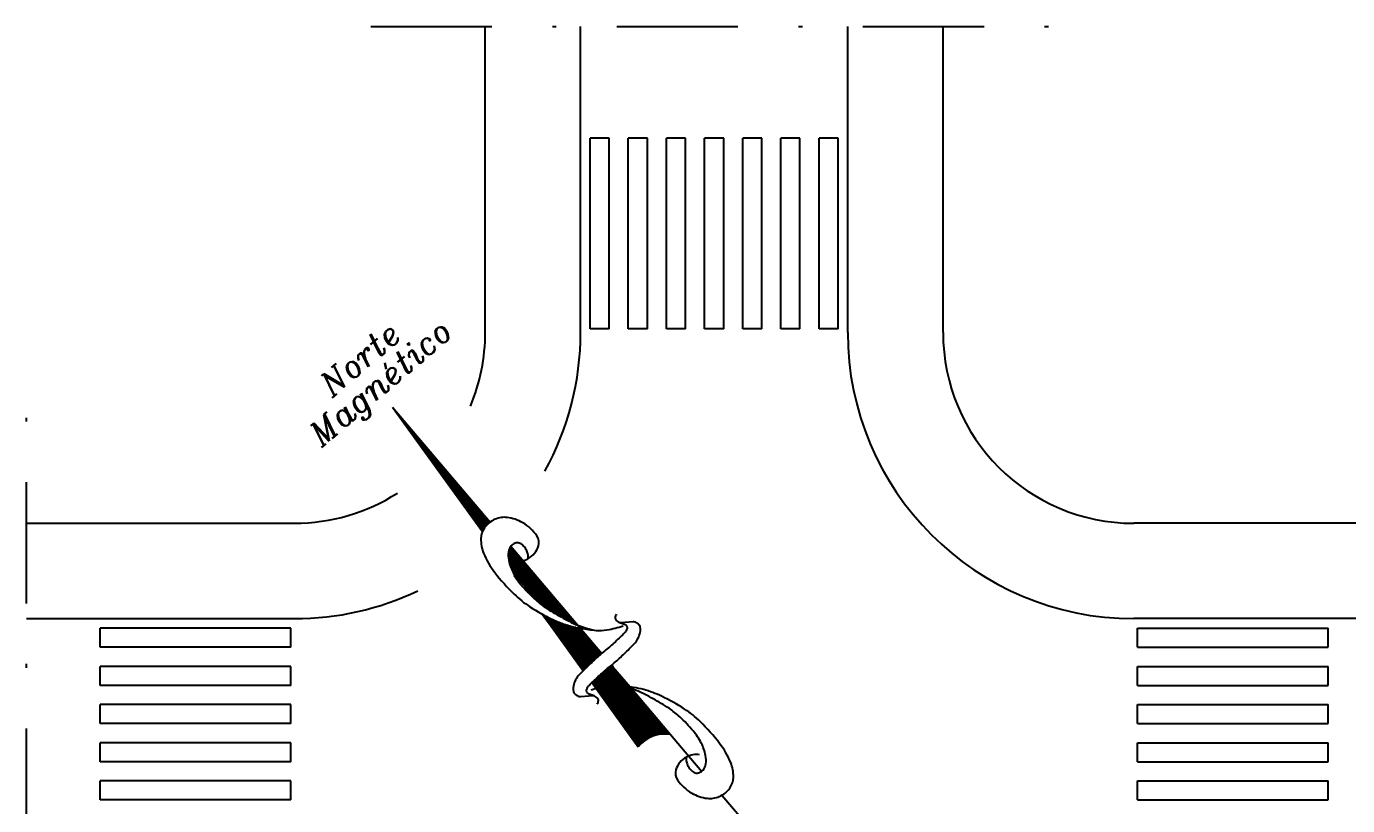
# Model space of a CAD drawing. Header units: millimetres. Extents: x 71 to 407, y 12 to 405.
# Drawn here: x 216.01 to 250.64, y 263.59 to 284.01 of the extents above; entities that cross this region are included whole.
import ezdxf
from ezdxf.enums import TextEntityAlignment as Align

# ---------------------------------------------------------------- set-up
doc = ezdxf.new("R2010")
doc.units = ezdxf.units.MM
doc.header["$LTSCALE"] = 0.25
doc.linetypes.add('DASHDOT', pattern=[25.4, 12.7, -6.35, 0, -6.35])
doc.layers.add('CALCADAS', color=250, linetype='Continuous')
doc.styles.add('italic', font='italic.shx', dxfattribs={"height": 5})

# ---------------------------------------------------------------- blocks, each defined once
blk = doc.blocks.new('*X3')
for p, q in [((3083.71, 779.75), (3086.79, 779.75)), ((3084.78, 779.88), (3085.13, 779.88)), ((3080.3, 778.62), (3088.68, 778.62)), ((3080.58, 778.75), (3088.59, 778.75)), ((3080.86, 778.88), (3088.51, 778.88)), ((3081.19, 779), (3088.42, 779)), ((3081.53, 779.12), (3088.28, 779.12)), ((3081.87, 779.25), (3088.06, 779.25)), ((3082.21, 779.38), (3087.85, 779.38)), ((3082.58, 779.5), (3087.64, 779.5)), ((3083.06, 779.62), (3087.25, 779.62)), ((3080.02, 778.5), (3088.76, 778.5))]:
    blk.add_line(p, q)
blk = doc.blocks.new('*X2')
for p, q in [((3076.61, 780.5), (3078.15, 780.5)), ((3076.62, 780.38), (3079.78, 780.38)), ((3076.62, 780.25), (3081.41, 780.25)), ((3076.63, 780.12), (3082.51, 780.12)), ((3076.63, 780), (3082.18, 780)), ((3076.64, 779.87), (3081.86, 779.87)), ((3076.64, 779.75), (3081.54, 779.75)), ((3076.65, 779.62), (3081.32, 779.62)), ((3076.65, 779.5), (3081.12, 779.5)), ((3076.66, 779.38), (3080.91, 779.38)), ((3076.66, 779.25), (3080.7, 779.25)), ((3076.67, 779.12), (3080.49, 779.12)), ((3076.67, 779), (3080.28, 779)), ((3076.68, 778.88), (3080.11, 778.88)), ((3076.68, 778.75), (3079.95, 778.75)), ((3076.69, 778.62), (3079.78, 778.62)), ((3076.69, 778.5), (3079.62, 778.5))]:
    blk.add_line(p, q)
blk = doc.blocks.new('*X5')
for p, q in [((3068.54, 781.25), (3068.54, 781.25)), ((3068.54, 781.12), (3070.15, 781.12)), ((3068.55, 781), (3071.75, 781)), ((3068.45, 779.75), (3075.36, 779.75)), ((3068.49, 779.88), (3075.35, 779.88)), ((3068.51, 780), (3075.35, 780)), ((3068.53, 780.12), (3075.34, 780.12)), ((3068.55, 780.88), (3073.36, 780.88)), ((3068.55, 780.25), (3075.33, 780.25)), ((3068.56, 780.75), (3074.97, 780.75)), ((3068.56, 780.62), (3075.3, 780.62)), ((3068.56, 780.5), (3075.31, 780.5)), ((3068.56, 780.38), (3075.32, 780.38)), ((3067.72, 778.62), (3072.95, 778.62)), ((3067.86, 778.75), (3073.15, 778.75)), ((3067.96, 778.88), (3073.34, 778.88)), ((3068.06, 779), (3075.37, 779)), ((3068.15, 779.12), (3075.37, 779.12)), ((3068.23, 779.25), (3075.37, 779.25)), ((3068.3, 779.37), (3075.37, 779.37)), ((3068.37, 779.5), (3075.37, 779.5)), ((3068.41, 779.62), (3075.37, 779.62)), ((3073.11, 778.62), (3075.36, 778.62)), ((3073.24, 778.75), (3075.37, 778.75)), ((3073.38, 778.88), (3075.37, 778.88)), ((3067.58, 778.5), (3072.76, 778.5)), ((3072.97, 778.5), (3075.36, 778.5))]:
    blk.add_line(p, q)
blk = doc.blocks.new('*X4')
for p, q in [((3091.38, 779.38), (3092.65, 779.38)), ((3091.4, 779.25), (3094.25, 779.25)), ((3091.43, 779.12), (3095.86, 779.12)), ((3091.46, 779), (3097.47, 779)), ((3091.49, 778.88), (3099.07, 778.88)), ((3091.5, 778.75), (3100.68, 778.75)), ((3091.52, 778.62), (3102.29, 778.62)), ((3091.53, 778.5), (3103.9, 778.5))]:
    blk.add_line(p, q)

msp = doc.modelspace()

# ---------------------------------------------------------------- linework, layer by layer
for p, q in [((225.601, 274.034), (228.159, 271.022)), ((225.601, 274.034), (227.958, 270.778)), ((228.702, 270.393), (231.084, 267.581)), ((228.791, 269.627), (228.951, 269.406)), ((229.525, 268.612), (229.712, 268.354)), ((229.712, 268.354), (230.607, 267.121)), ((231.346, 267.272), (231.379, 267.233)), ((231.379, 267.233), (231.828, 266.704)), ((230.832, 266.808), (232.043, 265.136)), ((231.873, 266.651), (232.028, 266.469)), ((232.028, 266.469), (232.889, 265.456)), ((232.889, 265.456), (233.708, 264.491)), ((234.234, 263.866), (235.252, 262.674))]:
    msp.add_line(p, q)
for points in [[(228.81, 270.002, 0.077736), (228.988, 270.007, 0.07962), (229.151, 270.065, 0.096266), (229.325, 270.208, 0.100752), (229.426, 270.399, 0.224486), (229.385, 270.661, 0.11255), (229.013, 271.008, 0.100563), (228.608, 271.144, 0.134878), (228.291, 271.098, 0.132719), (228.015, 270.877, 0.155229), (227.918, 270.589, 0.101616), (227.99, 270.209, 0.067278), (228.28, 269.707, 0.034332), (228.791, 269.133, 0.050354), (229.2, 268.806, 0.032541), (229.803, 268.47, 0.044988), (230.272, 268.297, 0.025546), (230.538, 268.239, 0.017117), (230.941, 268.187, 0.06565), (231.223, 268.198, 0.042468), (231.645, 268.308)], [(229.154, 270.066, 0.076919), (229.15, 270.189, 0.080527), (229.109, 270.299, 0.088695), (228.996, 270.435, 0.141897), (228.894, 270.481, 0.152973), (228.789, 270.464, 0.126446), (228.692, 270.379, 0.120122), (228.64, 270.242, 0.080483), (228.648, 270.024, 0.067361), (228.761, 269.699, 0.059891), (228.976, 269.376, 0.028199), (229.324, 269.013, 0.039094), (229.608, 268.786, 0.016831), (229.815, 268.656, 0.008651), (230.232, 268.423, 0.03625), (230.46, 268.321, 0.021578), (230.86, 268.196)], [(231.475, 268.615, 0.155222), (231.438, 268.515, 0.230745), (231.468, 268.447, 0.039788), (231.52, 268.409, 0.040789), (231.576, 268.381, 0.05365), (231.627, 268.366, -0.067543), (231.677, 268.352, -0.159888), (231.74, 268.296, -0.204389), (231.748, 268.23, -0.067398), (231.723, 268.174, -0.052215), (231.675, 268.112, -0.013577), (231.578, 268.015, -0.005027), (231.306, 267.765, -0.010776), (231.232, 267.701, -0.005653), (231.088, 267.585)], [(231.349, 267.278, 0.004821), (231.481, 267.392, 0.00885), (231.551, 267.455, 0.005772), (231.806, 267.7, 0.010588), (231.941, 267.838, 0.071206), (232.035, 267.973, 0.064975), (232.094, 268.142, 0.103615), (232.095, 268.27, 0.157116), (232.052, 268.345, 0.084448), (231.972, 268.397, 0.119022), (231.905, 268.408), (231.688, 268.393), (231.566, 268.385)], [(231.088, 267.585, 0.004821), (230.956, 267.472, 0.00885), (230.886, 267.408, 0.005772), (230.631, 267.163, 0.010588), (230.496, 267.025, 0.071206), (230.402, 266.891, 0.064975), (230.343, 266.722, 0.103615), (230.342, 266.593, 0.157116), (230.385, 266.518, 0.084448), (230.465, 266.466, 0.119022), (230.532, 266.455), (230.749, 266.47), (230.871, 266.479)], [(230.962, 266.248, 0.155222), (230.999, 266.348, 0.230745), (230.969, 266.416, 0.039788), (230.917, 266.454, 0.040789), (230.861, 266.483, 0.05365), (230.81, 266.497, -0.067543), (230.76, 266.512, -0.159888), (230.697, 266.568, -0.204389), (230.69, 266.634, -0.067398), (230.714, 266.689, -0.052215), (230.762, 266.752, -0.013577), (230.86, 266.848, -0.005027), (231.131, 267.099, -0.010776), (231.205, 267.162, -0.005653), (231.349, 267.278)], [(233.646, 264.927, 0.077736), (233.469, 264.923, 0.07962), (233.305, 264.865, 0.096266), (233.131, 264.721, 0.100752), (233.03, 264.53, 0.224486), (233.071, 264.269, 0.11255), (233.444, 263.921, 0.100563), (233.848, 263.785, 0.134878), (234.166, 263.831, 0.132719), (234.441, 264.052, 0.155229), (234.538, 264.341, 0.101616), (234.466, 264.72, 0.067278), (234.176, 265.222, 0.034332), (233.666, 265.796, 0.050354), (233.256, 266.123, 0.032541), (232.653, 266.46, 0.044988), (232.185, 266.633, 0.025546), (231.919, 266.69, 0.017117), (231.516, 266.742, 0.06565), (231.233, 266.731, 0.042468), (230.811, 266.622)], [(233.302, 264.863, 0.076919), (233.307, 264.741, 0.080527), (233.347, 264.631, 0.088695), (233.46, 264.494, 0.141897), (233.562, 264.448, 0.152973), (233.668, 264.466, 0.126446), (233.764, 264.55, 0.120122), (233.816, 264.688, 0.080483), (233.808, 264.905, 0.067361), (233.695, 265.231, 0.059891), (233.481, 265.553, 0.028199), (233.133, 265.917, 0.039094), (232.849, 266.143, 0.016831), (232.641, 266.273, 0.008651), (232.225, 266.506, 0.03625), (231.997, 266.608, 0.021578), (231.597, 266.734)]]:
    msp.add_lwpolyline(points, format="xyb")
msp.add_arc((232.739, 264.565), 0.903, 80.4897, 140.615)
at = {"layer": 'CALCADAS', "linetype": 'DASHDOT'}
for p, q in [((225.032, 284.013), (243.032, 284.013)), ((216.005, 255.993), (216.005, 273.993))]:
    msp.add_line(p, q, dxfattribs=at)
at = {"layer": 'CALCADAS'}
for p, q in [((228.032, 275.993), (228.032, 284.013)), ((230.532, 275.993), (230.532, 284.013)), ((237.532, 275.993), (237.532, 284.013)), ((240.032, 275.993), (240.032, 284.013)), ((230.782, 276.089), (230.782, 281.089)), ((231.282, 281.089), (230.782, 281.089)), ((231.282, 276.089), (231.282, 281.089)), ((231.782, 276.089), (231.782, 281.089)), ((232.282, 281.089), (231.782, 281.089)), ((232.282, 276.089), (232.282, 281.089)), ((232.782, 276.089), (232.782, 281.089)), ((233.282, 281.089), (232.782, 281.089)), ((233.282, 276.089), (233.282, 281.089)), ((233.782, 276.089), (233.782, 281.089)), ((234.282, 281.089), (233.782, 281.089)), ((234.282, 276.089), (234.282, 281.089)), ((234.782, 276.089), (234.782, 281.089)), ((235.282, 281.089), (234.782, 281.089)), ((235.282, 276.089), (235.282, 281.089)), ((235.782, 276.089), (235.782, 281.089)), ((236.282, 281.089), (235.782, 281.089)), ((236.282, 276.089), (236.282, 281.089)), ((236.782, 276.089), (236.782, 281.089)), ((237.282, 281.089), (236.782, 281.089)), ((237.282, 276.089), (237.282, 281.089)), ((231.282, 276.089), (230.782, 276.089)), ((232.282, 276.089), (231.782, 276.089)), ((233.282, 276.089), (232.782, 276.089)), ((234.282, 276.089), (233.782, 276.089)), ((235.282, 276.089), (234.782, 276.089)), ((236.282, 276.089), (235.782, 276.089)), ((237.282, 276.089), (236.782, 276.089)), ((216.005, 270.993), (223.032, 270.993)), ((378.032, 270.993), (245.032, 270.993)), ((216.005, 268.493), (223.032, 268.493)), ((378.032, 268.493), (245.032, 268.493)), ((222.935, 268.243), (217.935, 268.243)), ((217.935, 267.743), (217.935, 268.243)), ((222.935, 267.743), (222.935, 268.243)), ((245.129, 268.243), (250.129, 268.243)), ((245.129, 267.743), (245.129, 268.243)), ((250.129, 267.743), (250.129, 268.243)), ((222.935, 267.743), (217.935, 267.743)), ((245.129, 267.743), (250.129, 267.743)), ((222.935, 267.243), (217.935, 267.243)), ((217.935, 266.743), (217.935, 267.243)), ((222.935, 266.743), (222.935, 267.243)), ((245.129, 267.243), (250.129, 267.243)), ((245.129, 266.743), (245.129, 267.243)), ((250.129, 266.743), (250.129, 267.243)), ((222.935, 266.743), (217.935, 266.743)), ((245.129, 266.743), (250.129, 266.743)), ((222.935, 266.243), (217.935, 266.243)), ((217.935, 265.743), (217.935, 266.243)), ((222.935, 265.743), (222.935, 266.243)), ((245.129, 266.243), (250.129, 266.243)), ((245.129, 265.743), (245.129, 266.243)), ((250.129, 265.743), (250.129, 266.243)), ((222.935, 265.743), (217.935, 265.743)), ((245.129, 265.743), (250.129, 265.743)), ((222.935, 265.243), (217.935, 265.243)), ((217.935, 264.743), (217.935, 265.243)), ((222.935, 264.743), (222.935, 265.243)), ((245.129, 265.243), (250.129, 265.243)), ((245.129, 264.743), (245.129, 265.243)), ((250.129, 264.743), (250.129, 265.243)), ((222.935, 264.743), (217.935, 264.743)), ((245.129, 264.743), (250.129, 264.743)), ((222.935, 264.243), (217.935, 264.243)), ((217.935, 263.743), (217.935, 264.243)), ((222.935, 263.743), (222.935, 264.243)), ((245.129, 264.243), (250.129, 264.243)), ((245.129, 263.743), (245.129, 264.243)), ((250.129, 263.743), (250.129, 264.243)), ((222.935, 263.743), (217.935, 263.743)), ((245.129, 263.743), (250.129, 263.743))]:
    msp.add_line(p, q, dxfattribs=at)
for centre, radius, start, end in [((223.032, 275.993), 5, 337.3102, 0), ((223.032, 275.993), 7.5, 330.9877, 0), ((245.032, 275.993), 7.5, 180, 270), ((245.032, 275.993), 5, 180, 270), ((223.032, 275.993), 5, 270, 302.6712), ((223.032, 275.993), 7.5, 270, 295.5282)]:
    msp.add_arc(centre, radius, start, end, dxfattribs=at)

# ---------------------------------------------------------------- block references
at = {"xscale": 0.3042253521127063, "yscale": 0.3042253521127023, "zscale": 0.3042253521126762, "rotation": 130.3502678683146}
for name in ['*X4', '*X3', '*X2', '*X5']:
    msp.add_blockref(name, (1017.594, -292.418), dxfattribs=at)

# ---------------------------------------------------------------- texts
at = {"style": 'italic'}
for s, p in [('Magnético', (225.474, 274.452)), ('Norte', (224.948, 275.071))]:
    msp.add_text(s, height=0.6187, rotation=40.3503, dxfattribs=at).set_placement(p, align=Align.CENTER)

doc.saveas('drawing.dxf')
